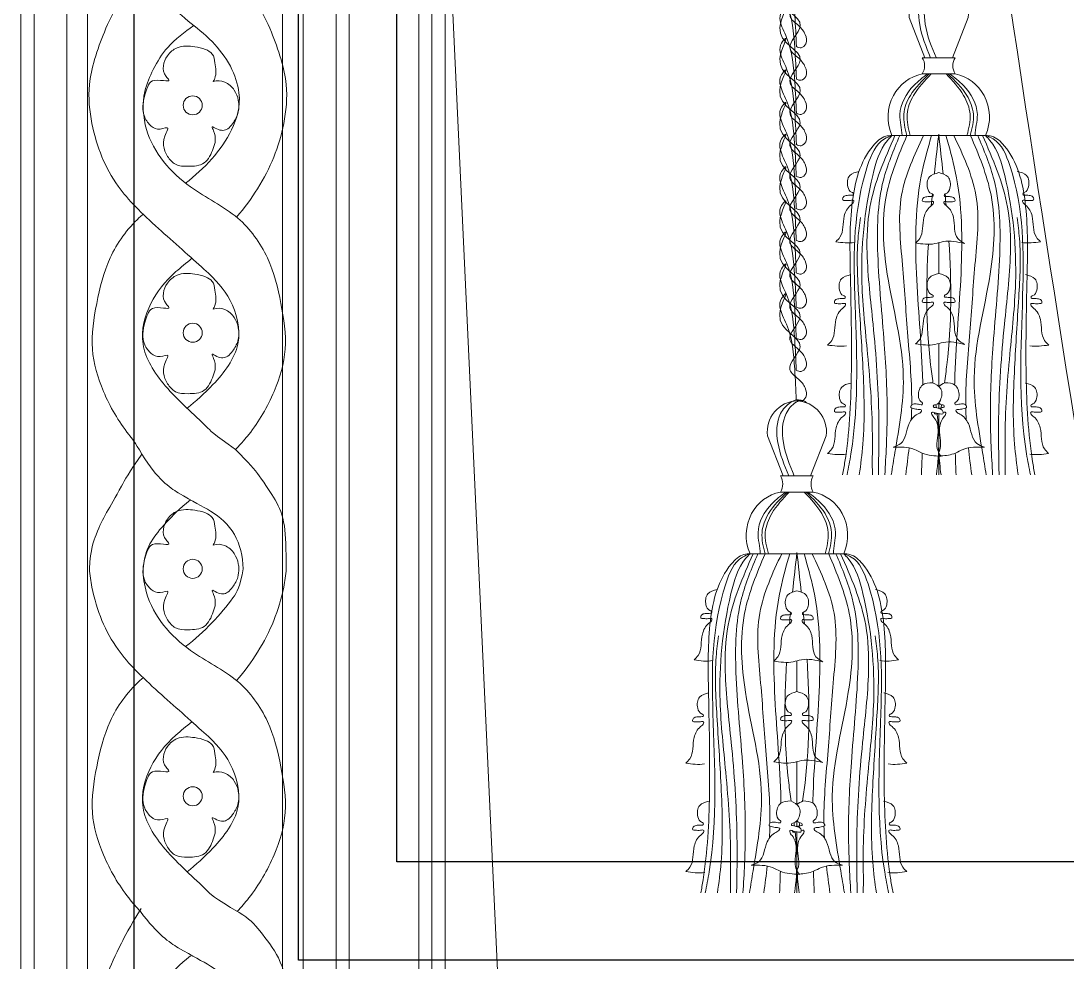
# Model space of a CAD drawing. Header units: inches. Extents: x -12478 to 399182, y -16583 to 525552.
# Drawn here: x 61262 to 61580.7, y 33784 to 34070.8 of the extents above; entities that cross this region are included whole.
import ezdxf
from ezdxf.lldxf.tags import DXFTag

# ---------------------------------------------------------------- set-up
doc = ezdxf.new("R2010")
doc.units = ezdxf.units.IN
doc.header["$LTSCALE"] = 1000
doc.header["$MEASUREMENT"] = 0
for name, color, linetype in [('8', 8, 'Continuous'), ('curtain', 21, 'Continuous'), ('FURNITURE', 200, 'Continuous'), ('Layer3', 3, 'Continuous'), ('WOOD', 23, 'Continuous'), ('WOOD 01', 34, 'Continuous')]:
    doc.layers.add(name, color=color, linetype=linetype)
for name, color, linetype, lineweight in [('Bronze', 40, 'Continuous', 0), ('Fabric', 253, 'Continuous', 0), ('GRC', 41, 'Continuous', 0)]:
    doc.layers.add(name, color=color, linetype=linetype, lineweight=lineweight)
tags = doc.linetypes.add('DASHED2', pattern=[0.375, 0.25, -0.125]).pattern_tags.tags
tags[6:7] = [DXFTag(74, 4), DXFTag(75, 0), DXFTag(340, '0'), DXFTag(46, 1.0), DXFTag(50, 0.0), DXFTag(44, 0.0), DXFTag(45, 0.0)]
tags[4:5] = [DXFTag(74, 4), DXFTag(75, 0), DXFTag(340, '0'), DXFTag(46, 1.0), DXFTag(50, 0.0), DXFTag(44, 0.0), DXFTag(45, 0.0)]

# ---------------------------------------------------------------- blocks, each defined once
blk = doc.blocks.new('tass')
at = {"layer": 'curtain', "color": 42, "lineweight": 0, "ltscale": 1000, "true_color": 0xdba400}
for p, q in [((78219.74, 21088.15, 0), (78229.74, 21088.15, 0)), ((78210.49, 21069.37, 0), (78238.99, 21069.37, 0)), ((78224.74, 21027.33, 0), (78224.74, 21036.71, 0)), ((78224.74, 20992.91, 0), (78224.74, 21005.99, 0)), ((78224.74, 20986.2, 0), (78224.74, 20987.93, 0)), ((78224.74, 20965.98, 0), (78224.74, 20984.61, 0))]:
    blk.add_line(p, q, dxfattribs=at)
at = {"layer": 'curtain', "color": 42, "lineweight": 0, "ltscale": 1000, "true_color": 0xdba400, "elevation": 0}
for points in [[(78224.74, 21115.98, 0.434975), (78215.78, 21105.33), (78220.55, 21093.09)], [(78224.74, 21115.98, -0.434975), (78233.7, 21105.33), (78228.94, 21093.09)], [(78219.74, 21088.15, 0.282984), (78219.74, 21093.09), (78224.74, 21093.09)], [(78229.74, 21088.15, -0.282984), (78229.74, 21093.09), (78224.74, 21093.09)], [(78219.74, 21088.15, 0.222128), (78210.93, 21081.58, 0.232561), (78210.49, 21069.37, 0.647746)], [(78229.74, 21088.15, -0.222128), (78238.55, 21081.58, -0.232561), (78238.99, 21069.37, -0.647746)]]:
    blk.add_lwpolyline(points, format="xyb", dxfattribs=at)
at = {"layer": 'curtain', "color": 42, "lineweight": 0, "ltscale": 1000, "true_color": 0xdba400}
for points in [[(78225.57, 21093.14, 0), (78228.87, 21103.28, 0), (78228.02, 21112.12, 0), (78224.93, 21115.53, 0), (78223.06, 21116.03, 0), (78221.49, 21115.23, 0)], [(78227.24, 21093.09, 0), (78230.55, 21103.23, 0), (78229.7, 21112.07, 0), (78226.72, 21115.4, 0), (78224.74, 21116.25, 0), (78222.97, 21116.01, 0)], [(78221.43, 21088.15, 0), (78217.21, 21084.6, 0), (78212.98, 21075.76, 0), (78213.64, 21069.37, 0), (78213.64, 21069.28, 0)], [(78221.94, 21088.15, 0), (78216.18, 21081.59, 0), (78214.2, 21075.86, 0), (78215.13, 21069.37, 0)], [(78222.5, 21088.15, 0), (78217.17, 21081.59, 0), (78215.2, 21075.86, 0), (78216.13, 21069.37, 0)], [(78227.07, 21088.15, 0), (78232.39, 21081.59, 0), (78234.37, 21075.86, 0), (78233.44, 21069.37, 0)], [(78227.63, 21088.15, 0), (78233.39, 21081.59, 0), (78235.37, 21075.86, 0), (78234.44, 21069.37, 0)], [(78228.14, 21088.15, 0), (78232.35, 21084.6, 0), (78236.59, 21075.76, 0), (78235.93, 21069.37, 0), (78235.93, 21069.28, 0)], [(78200.8, 21058.45, 0), (78197.97, 21057.14, 0), (78197.39, 21053.74, 0), (78198.55, 21052.07, 0), (78199.06, 21051.78, 0), (78199.06, 21051.27, 0), (78198.77, 21051.2, 0), (78197.17, 21051.13, 0), (78196.08, 21050.69, 0), (78195.87, 21050.33, 0), (78195.87, 21049.75, 0), (78196.59, 21049.6, 0), (78198.19, 21049.6, 0), (78199.2, 21049.53, 0), (78199.2, 21049.24, 0), (78198.26, 21048.15, 0), (78196.3, 21044.82, 0), (78195, 21038.37, 0), (78193.74, 21037.01, 0)], [(78224.74, 21058.05, 0), (78221.91, 21056.75, 0), (78221.33, 21053.34, 0), (78222.49, 21051.67, 0), (78223, 21051.38, 0), (78223, 21050.88, 0), (78222.71, 21050.8, 0), (78221.11, 21050.73, 0), (78220.02, 21050.3, 0), (78219.81, 21049.93, 0), (78219.81, 21049.35, 0), (78220.53, 21049.21, 0), (78222.13, 21049.21, 0), (78223.14, 21049.14, 0), (78223.14, 21048.85, 0), (78222.2, 21047.76, 0), (78220.24, 21044.42, 0), (78218.94, 21037.97, 0), (78216.85, 21036.43, 0)], [(78224.74, 21058.05, 0), (78227.57, 21056.75, 0), (78228.15, 21053.34, 0), (78226.99, 21051.67, 0), (78226.48, 21051.38, 0), (78226.48, 21050.88, 0), (78226.77, 21050.8, 0), (78228.37, 21050.73, 0), (78229.46, 21050.3, 0), (78229.68, 21049.93, 0), (78229.68, 21049.35, 0), (78228.95, 21049.21, 0), (78227.35, 21049.21, 0), (78226.34, 21049.14, 0), (78226.34, 21048.85, 0), (78227.28, 21047.76, 0), (78229.24, 21044.42, 0), (78230.55, 21037.97, 0), (78231.8, 21036.62, 0)], [(78249.03, 21058.45, 0), (78251.86, 21057.14, 0), (78252.44, 21053.74, 0), (78251.28, 21052.07, 0), (78250.77, 21051.78, 0), (78250.77, 21051.27, 0), (78251.06, 21051.2, 0), (78252.66, 21051.13, 0), (78253.75, 21050.69, 0), (78253.96, 21050.33, 0), (78253.96, 21049.75, 0), (78253.24, 21049.6, 0), (78251.64, 21049.6, 0), (78250.63, 21049.53, 0), (78250.63, 21049.24, 0), (78251.57, 21048.15, 0), (78253.53, 21044.82, 0), (78254.84, 21038.37, 0), (78256.09, 21037.01, 0)], [(78216.85, 21036.43, 0), (78223.38, 21037.05, 0), (78225.88, 21036.42, 0), (78231.8, 21036.62, 0)], [(78198.28, 21026.97, 0), (78195.45, 21025.67, 0), (78194.87, 21022.26, 0), (78196.03, 21020.59, 0), (78196.54, 21020.3, 0), (78196.54, 21019.8, 0), (78196.25, 21019.72, 0), (78194.65, 21019.65, 0), (78193.56, 21019.22, 0), (78193.35, 21018.85, 0), (78193.35, 21018.27, 0), (78194.07, 21018.13, 0), (78195.67, 21018.13, 0), (78196.68, 21018.06, 0), (78196.68, 21017.77, 0), (78195.74, 21016.68, 0), (78193.78, 21013.34, 0), (78192.48, 21006.89, 0), (78191.22, 21005.53, 0)], [(78224.74, 21027.33, 0), (78221.91, 21026.03, 0), (78221.33, 21022.62, 0), (78222.49, 21020.95, 0), (78223, 21020.66, 0), (78223, 21020.16, 0), (78222.71, 21020.08, 0), (78221.11, 21020.01, 0), (78220.02, 21019.58, 0), (78219.81, 21019.21, 0), (78219.81, 21018.63, 0), (78220.53, 21018.49, 0), (78222.13, 21018.49, 0), (78223.14, 21018.42, 0), (78223.14, 21018.13, 0), (78222.2, 21017.04, 0), (78220.24, 21013.7, 0), (78218.94, 21007.25, 0), (78216.85, 21005.71, 0)], [(78224.74, 21027.33, 0), (78227.57, 21026.03, 0), (78228.15, 21022.62, 0), (78226.99, 21020.95, 0), (78226.48, 21020.66, 0), (78226.48, 21020.16, 0), (78226.77, 21020.08, 0), (78228.37, 21020.01, 0), (78229.46, 21019.58, 0), (78229.68, 21019.21, 0), (78229.68, 21018.63, 0), (78228.95, 21018.49, 0), (78227.35, 21018.49, 0), (78226.34, 21018.42, 0), (78226.34, 21018.13, 0), (78227.28, 21017.04, 0), (78229.24, 21013.7, 0), (78230.55, 21007.25, 0), (78231.8, 21005.9, 0)], [(78251.55, 21026.97, 0), (78254.38, 21025.67, 0), (78254.96, 21022.26, 0), (78253.8, 21020.59, 0), (78253.29, 21020.3, 0), (78253.29, 21019.8, 0), (78253.58, 21019.72, 0), (78255.18, 21019.65, 0), (78256.27, 21019.22, 0), (78256.48, 21018.85, 0), (78256.48, 21018.27, 0), (78255.76, 21018.13, 0), (78254.16, 21018.13, 0), (78253.15, 21018.06, 0), (78253.15, 21017.77, 0), (78254.09, 21016.68, 0), (78256.05, 21013.34, 0), (78257.36, 21006.89, 0), (78258.61, 21005.53, 0)], [(78216.85, 21005.71, 0), (78223.38, 21006.33, 0), (78225.88, 21005.7, 0), (78231.8, 21005.9, 0)], [(78198.32, 20993.93, 0), (78195.49, 20992.62, 0), (78194.91, 20989.21, 0), (78196.07, 20987.55, 0), (78196.57, 20987.26, 0), (78196.57, 20986.75, 0), (78196.28, 20986.68, 0), (78194.69, 20986.6, 0), (78193.6, 20986.17, 0), (78193.38, 20985.81, 0), (78193.38, 20985.23, 0), (78194.11, 20985.08, 0), (78195.7, 20985.08, 0), (78196.72, 20985.01, 0), (78196.72, 20984.72, 0), (78195.78, 20983.63, 0), (78193.82, 20980.3, 0), (78192.51, 20973.84, 0), (78191.25, 20972.49, 0)], [(78222.84, 20994.04, 0), (78219.81, 20993.32, 0), (78218.56, 20990.1, 0), (78219.37, 20988.23, 0), (78219.81, 20987.85, 0), (78219.71, 20987.35, 0), (78219.41, 20987.33, 0), (78217.83, 20987.58, 0), (78216.67, 20987.37, 0), (78216.39, 20987.06, 0), (78216.27, 20986.49, 0), (78216.96, 20986.2, 0), (78218.52, 20985.89, 0), (78219.5, 20985.61, 0), (78219.44, 20985.33, 0), (78218.3, 20984.45, 0), (78215.72, 20981.57, 0), (78213.16, 20975.51, 0), (78210.81, 20974.41, 0)], [(78226.64, 20994.04, 0), (78224.13, 20992.19, 0), (78224.24, 20988.74, 0), (78225.71, 20987.34, 0), (78226.26, 20987.15, 0), (78226.36, 20986.66, 0), (78226.09, 20986.53, 0), (78224.54, 20986.14, 0), (78223.56, 20985.49, 0), (78223.42, 20985.1, 0), (78223.54, 20984.53, 0), (78224.28, 20984.53, 0), (78225.84, 20984.85, 0), (78226.85, 20984.98, 0), (78226.91, 20984.69, 0), (78226.2, 20983.44, 0), (78224.94, 20979.78, 0), (78224.95, 20973.2, 0), (78223.98, 20971.62, 0)], [(78226.64, 20994.04, 0), (78229.67, 20993.32, 0), (78230.92, 20990.1, 0), (78230.12, 20988.23, 0), (78229.67, 20987.85, 0), (78229.78, 20987.35, 0), (78230.07, 20987.33, 0), (78231.65, 20987.58, 0), (78232.81, 20987.37, 0), (78233.09, 20987.06, 0), (78233.21, 20986.49, 0), (78232.53, 20986.2, 0), (78230.96, 20985.89, 0), (78229.98, 20985.61, 0), (78230.04, 20985.33, 0), (78231.18, 20984.45, 0), (78233.76, 20981.57, 0), (78236.33, 20975.51, 0), (78238.67, 20974.41, 0)], [(78251.52, 20993.93, 0), (78254.35, 20992.62, 0), (78254.93, 20989.21, 0), (78253.76, 20987.55, 0), (78253.26, 20987.26, 0), (78253.26, 20986.75, 0), (78253.55, 20986.68, 0), (78255.14, 20986.6, 0), (78256.23, 20986.17, 0), (78256.45, 20985.81, 0), (78256.45, 20985.23, 0), (78255.72, 20985.08, 0), (78254.13, 20985.08, 0), (78253.11, 20985.01, 0), (78253.11, 20984.72, 0), (78254.05, 20983.63, 0), (78256.01, 20980.3, 0), (78257.32, 20973.84, 0), (78258.58, 20972.49, 0)], [(78238.67, 20974.41, 0), (78232.16, 20973.72, 0), (78229.82, 20972.61, 0), (78223.98, 20971.62, 0)]]:
    blk.add_spline(points, degree=3, dxfattribs=at)
for points, knots in [([(78210.49, 21069.37, 0), (78209.85, 21069.33, 0), (78207.59, 21069.19, 0), (78201.07, 21062.98, 0), (78197.46, 21048.19, 0), (78197.82, 21024.49, 0), (78198.52, 20998.1, 0), (78197.45, 20977.22, 0), (78195.71, 20967.31, 0), (78195.46, 20965.98, 0)], [0, 0, 0, 0, 1.88546, 6.692223, 25.03677, 45.785579, 78.040267, 104.189263, 108.247754, 108.247754, 108.247754, 108.247754]), ([(78210.49, 21069.37, 0), (78209.69, 21069.07, 0), (78205.83, 21067.63, 0), (78198.66, 21049.87, 0), (78198.89, 21018.18, 0), (78200.73, 20986.07, 0), (78197.24, 20968.1, 0), (78196.81, 20965.98, 0)], [0, 0, 0, 0, 2.515357, 12.157325, 51.767584, 100.17516, 106.680385, 106.680385, 106.680385, 106.680385]), ([(78210.49, 21069.37, 0), (78210.02, 21068.89, 0), (78206.86, 21065.62, 0), (78202.4, 21050.07, 0), (78200.34, 21028.19, 0), (78203.36, 21001.26, 0), (78204.79, 20981.78, 0), (78204.44, 20969.49, 0), (78204.54, 20965.98, 0)], [0, 0, 0, 0, 2.007034, 13.599116, 46.514064, 68.263556, 94.567068, 105.104983, 105.104983, 105.104983, 105.104983]), ([(78211.41, 21069.37, 0), (78208.28, 21062.24, 0), (78203.23, 21050.77, 0), (78202.53, 21030.9, 0), (78205.18, 21009.6, 0), (78206.73, 20987.04, 0), (78206.48, 20971.74, 0), (78206.36, 20965.98, 0)], [0, 0, 0, 0, 23.11123, 37.13989, 58.938099, 87.56344, 104.848877, 104.848877, 104.848877, 104.848877]), ([(78212.87, 21069.37, 0), (78210.97, 21064.91, 0), (78206.1, 21053.43, 0), (78205.73, 21031.43, 0), (78208.26, 21007.57, 0), (78209.35, 20985.11, 0), (78208.67, 20971.85, 0), (78208.32, 20965.98, 0)], [0, 0, 0, 0, 14.461806, 37.172593, 64.608028, 86.813347, 104.448719, 104.448719, 104.448719, 104.448719]), ([(78215.04, 21069.37, 0), (78212.54, 21063.42, 0), (78206.88, 21049.97, 0), (78208.47, 21024.29, 0), (78216, 20998.64, 0), (78212.25, 20978.06, 0), (78210.64, 20968.23, 0), (78210.28, 20965.98, 0)], [0, 0, 0, 0, 19.16217, 43.282185, 75.216668, 98.196351, 105.022244, 105.022244, 105.022244, 105.022244]), ([(78220.12, 21069.37, 0), (78217.33, 21063.44, 0), (78211.46, 21050.95, 0), (78213.89, 21030.08, 0), (78215.1, 21009.22, 0), (78216.56, 20994.93, 0), (78216.52, 20987.53, 0), (78216.52, 20987.23, 0)], [0, 0, 0, 0, 19.313115, 40.610909, 61.195171, 82.530094, 83.430851, 83.430851, 83.430851, 83.430851]), ([(78222.56, 21069.37, 0), (78221.52, 21065.74, 0), (78217.6, 21052.12, 0), (78217.4, 21027.28, 0), (78219.54, 21005.7, 0), (78219.86, 20994.38, 0), (78219.89, 20993.38, 0)], [0, 0, 0, 0, 11.321596, 42.431835, 73.453337, 76.475104, 76.475104, 76.475104, 76.475104]), ([(78226.92, 21069.37, 0), (78227.97, 21065.74, 0), (78231.88, 21052.12, 0), (78232.08, 21027.28, 0), (78229.95, 21005.7, 0), (78229.62, 20994.38, 0), (78229.59, 20993.38, 0)], [0, 0, 0, 0, 11.321596, 42.431835, 73.453337, 76.475104, 76.475104, 76.475104, 76.475104]), ([(78229.36, 21069.37, 0), (78232.15, 21063.44, 0), (78238.02, 21050.95, 0), (78235.59, 21030.08, 0), (78234.38, 21009.22, 0), (78232.92, 20994.93, 0), (78232.96, 20987.53, 0), (78232.96, 20987.23, 0)], [0, 0, 0, 0, 19.313115, 40.610909, 61.195171, 82.530094, 83.430851, 83.430851, 83.430851, 83.430851]), ([(78234.44, 21069.37, 0), (78236.94, 21063.42, 0), (78242.6, 21049.97, 0), (78241.01, 21024.29, 0), (78233.48, 20998.64, 0), (78237.24, 20978.06, 0), (78238.84, 20968.23, 0), (78239.2, 20965.98, 0)], [0, 0, 0, 0, 19.16217, 43.282185, 75.216668, 98.196351, 105.022244, 105.022244, 105.022244, 105.022244]), ([(78236.61, 21069.37, 0), (78238.51, 21064.91, 0), (78243.38, 21053.43, 0), (78243.75, 21031.43, 0), (78241.22, 21007.57, 0), (78240.13, 20985.11, 0), (78240.81, 20971.85, 0), (78241.17, 20965.98, 0)], [0, 0, 0, 0, 14.461806, 37.172593, 64.608028, 86.813347, 104.448719, 104.448719, 104.448719, 104.448719]), ([(78238.07, 21069.37, 0), (78241.21, 21062.24, 0), (78246.25, 21050.77, 0), (78246.95, 21030.9, 0), (78244.3, 21009.6, 0), (78242.75, 20987.04, 0), (78243, 20971.74, 0), (78243.13, 20965.98, 0)], [0, 0, 0, 0, 23.11123, 37.13989, 58.938099, 87.56344, 104.848877, 104.848877, 104.848877, 104.848877]), ([(78238.99, 21069.37, 0), (78239.79, 21069.07, 0), (78243.65, 21067.63, 0), (78250.82, 21049.87, 0), (78250.59, 21018.18, 0), (78248.75, 20986.07, 0), (78252.25, 20968.1, 0), (78252.68, 20965.98, 0)], [0, 0, 0, 0, 2.515357, 12.157325, 51.767584, 100.17516, 106.680385, 106.680385, 106.680385, 106.680385]), ([(78238.99, 21069.37, 0), (78239.46, 21068.89, 0), (78242.62, 21065.62, 0), (78247.08, 21050.07, 0), (78249.14, 21028.19, 0), (78246.12, 21001.26, 0), (78244.69, 20981.78, 0), (78245.04, 20969.49, 0), (78244.94, 20965.98, 0)], [0, 0, 0, 0, 2.007034, 13.599116, 46.514064, 68.263556, 94.567068, 105.104983, 105.104983, 105.104983, 105.104983]), ([(78238.99, 21069.37, 0), (78239.63, 21069.33, 0), (78241.89, 21069.19, 0), (78248.41, 21062.98, 0), (78252.02, 21048.19, 0), (78251.66, 21024.49, 0), (78250.97, 20998.1, 0), (78252.04, 20977.22, 0), (78253.77, 20967.31, 0), (78254.02, 20965.98, 0)], [0, 0, 0, 0, 1.88546, 6.692223, 25.03677, 45.785579, 78.040267, 104.189263, 108.247754, 108.247754, 108.247754, 108.247754]), ([(78200.53, 20965.98, 0), (78200.98, 20969.09, 0), (78202.37, 20979.89, 0), (78201.8, 20998, 0), (78200.39, 21018.79, 0), (78199.56, 21034.14, 0), (78200.59, 21042.23, 0), (78200.86, 21044.36, 0)], [5.059628, 5.059628, 5.059628, 5.059628, 14.477933, 37.724665, 59.153291, 77.15639, 83.59054, 83.59054, 83.59054, 83.59054]), ([(78248.95, 20965.98, 0), (78248.5, 20969.09, 0), (78247.12, 20979.89, 0), (78247.68, 20998, 0), (78249.09, 21018.79, 0), (78249.92, 21034.14, 0), (78248.89, 21042.23, 0), (78248.62, 21044.36, 0)], [5.059628, 5.059628, 5.059628, 5.059628, 14.477933, 37.724665, 59.153291, 77.15639, 83.59054, 83.59054, 83.59054, 83.59054]), ([(78221.64, 21037.19, 0), (78220.85, 21024.62, 0), (78220.77, 21010.2, 0), (78222.73, 20995.82, 0), (78222.99, 20993.96, 0)], [32.552342, 32.552342, 32.552342, 32.552342, 70.272536, 75.866413, 75.866413, 75.866413, 75.866413]), ([(78227.9, 21036.23, 0), (78228.63, 21023.98, 0), (78228.67, 21009.88, 0), (78226.75, 20995.82, 0), (78226.49, 20993.96, 0)], [33.509366, 33.509366, 33.509366, 33.509366, 70.272536, 75.866413, 75.866413, 75.866413, 75.866413]), ([(78224.74, 20987.93, 0), (78224.48, 20987.63, 0), (78224, 20987.29, 0), (78223.18, 20987.3, 0), (78222.99, 20986.63, 0), (78223.79, 20986.42, 0), (78224.3, 20986.34, 0), (78224.74, 20986.2, 0)], [7.456516, 7.456516, 7.456516, 7.456516, 8.604971, 9.189876, 9.697377, 9.996568, 11.386627, 11.386627, 11.386627, 11.386627]), ([(78223.41, 20984.94, 0), (78223.08, 20985.06, 0), (78222.63, 20985.22, 0), (78222.5, 20984.25, 0), (78224, 20982.88, 0), (78225.12, 20978.92, 0), (78223.65, 20974.98, 0), (78224.66, 20972.92, 0), (78224.74, 20972.78, 0)], [16.303462, 16.303462, 16.303462, 16.303462, 17.124618, 17.414629, 18.85427, 22.722221, 29.305613, 29.787645, 29.787645, 29.787645, 29.787645]), ([(78225.27, 20984.69, 0), (78224.97, 20981.86, 0), (78224.5, 20975.62, 0), (78224.99, 20969.39, 0), (78225.43, 20965.98, 0)], [85.18572, 85.18572, 85.18572, 85.18572, 93.715267, 104.052116, 104.052116, 104.052116, 104.052116]), ([(78226.07, 20984.94, 0), (78226.07, 20984.77, 0), (78225.98, 20984.34, 0), (78225.28, 20984.53, 0), (78224.89, 20984.59, 0), (78224.74, 20984.61, 0)], [13.33354, 13.33354, 13.33354, 13.33354, 13.769673, 14.509669, 14.970828, 14.970828, 14.970828, 14.970828]), ([(78210.81, 20974.41, 0), (78213.06, 20974.47, 0), (78216.21, 20974.56, 0), (78220.17, 20972.14, 0), (78222.53, 20971.82, 0), (78224.05, 20971.71, 0)], [0, 0, 0, 0, 6.553714, 9.139118, 13.637218, 13.637218, 13.637218, 13.637218])]:
    blk.add_open_spline(points, degree=3, knots=knots, dxfattribs=at)
for points in [[(78224.74, 21069.76, 0), (78224.29, 21065.73, 0), (78223.84, 21061.7, 0), (78223.42, 21057.67, 0)], [(78224.74, 21069.76, 0), (78225.19, 21065.73, 0), (78225.64, 21061.7, 0), (78226.06, 21057.67, 0)], [(78222.8, 21051.55, 0), (78222.69, 21050.36, 0), (78222.58, 21049.16, 0), (78222.47, 21047.97, 0)], [(78226.68, 21051.55, 0), (78226.79, 21050.36, 0), (78226.91, 21049.16, 0), (78227.01, 21047.97, 0)], [(78199.47, 21036.78, 0), (78197.6, 21036.45, 0), (78195.67, 21036.73, 0), (78193.74, 21037.01, 0)], [(78250.36, 21036.78, 0), (78252.23, 21036.45, 0), (78254.16, 21036.73, 0), (78256.09, 21037.01, 0)], [(78196.95, 21005.3, 0), (78195.08, 21004.97, 0), (78193.15, 21005.25, 0), (78191.22, 21005.53, 0)], [(78252.88, 21005.3, 0), (78254.75, 21004.97, 0), (78256.68, 21005.25, 0), (78258.61, 21005.53, 0)], [(78222.84, 20994.04, 0), (78223.53, 20993.7, 0), (78224.22, 20993.36, 0), (78224.74, 20992.91, 0)], [(78216.5, 20986.31, 0), (78216.48, 20985.12, 0), (78216.44, 20983.94, 0), (78216.38, 20982.75, 0)], [(78223.89, 20987.36, 0), (78223.95, 20986.89, 0), (78224.01, 20986.41, 0), (78224.07, 20985.93, 0)], [(78225.59, 20987.36, 0), (78225.55, 20987.04, 0), (78225.51, 20986.71, 0), (78225.47, 20986.38, 0)], [(78232.98, 20986.31, 0), (78233, 20985.12, 0), (78233.04, 20983.94, 0), (78233.1, 20982.75, 0)], [(78196.99, 20972.26, 0), (78195.12, 20971.92, 0), (78193.18, 20972.21, 0), (78191.25, 20972.49, 0)], [(78215.7, 20974.2, 0), (78215.41, 20971.45, 0), (78215.06, 20968.72, 0), (78214.67, 20965.98, 0)], [(78219.71, 20972.58, 0), (78219.64, 20970.38, 0), (78219.55, 20968.18, 0), (78219.46, 20965.98, 0)], [(78224.67, 20972.9, 0), (78224.57, 20970.59, 0), (78224.35, 20968.28, 0), (78224.05, 20965.98, 0)], [(78229.77, 20972.58, 0), (78229.84, 20970.38, 0), (78229.93, 20968.18, 0), (78230.02, 20965.98, 0)], [(78233.78, 20974.2, 0), (78234.07, 20971.45, 0), (78234.43, 20968.72, 0), (78234.81, 20965.98, 0)], [(78252.84, 20972.26, 0), (78254.71, 20971.92, 0), (78256.65, 20972.21, 0), (78258.58, 20972.49, 0)]]:
    blk.add_open_spline(points, degree=3, dxfattribs=at)
blk = doc.blocks.new('EMBRASSE 2')
at = {"layer": 'FURNITURE', "color": 40, "lineweight": 0, "ltscale": 1000}
for points in [[(4984.63, -9462.82, 0), (4985.11, -9453.42, 0), (4987.6, -9439.76, 0), (4988.77, -9437.13, 0), (4989.13, -9431.93, 0), (4987.96, -9430.52, 0), (4989.67, -9436.66, 0), (4983.44, -9446.63, 0), (4986.55, -9453.63, 0), (4983.93, -9456.49, 0), (4981.93, -9459.15, 0), (4981.76, -9462, 0), (4983.14, -9463.2, 0), (4984.63, -9462.82, 0)], [(4984.63, -9472.74, 0), (4985.11, -9463.34, 0), (4987.6, -9449.67, 0), (4988.77, -9447.05, 0), (4989.13, -9441.85, 0), (4987.96, -9440.44, 0), (4989.67, -9446.58, 0), (4983.44, -9456.54, 0), (4986.55, -9463.55, 0), (4983.93, -9466.41, 0), (4981.93, -9469.07, 0), (4981.76, -9471.92, 0), (4983.14, -9473.11, 0), (4984.63, -9472.74, 0)], [(4984.63, -9483.14, 0), (4985.11, -9473.74, 0), (4987.6, -9460.07, 0), (4988.77, -9457.45, 0), (4989.13, -9452.25, 0), (4987.96, -9450.84, 0), (4989.67, -9456.98, 0), (4983.44, -9466.94, 0), (4986.55, -9473.95, 0), (4983.93, -9476.81, 0), (4981.93, -9479.47, 0), (4981.76, -9482.32, 0), (4983.14, -9483.52, 0), (4984.63, -9483.14, 0)], [(4984.63, -9492.67, 0), (4985.11, -9483.26, 0), (4987.6, -9469.6, 0), (4988.77, -9466.97, 0), (4989.13, -9461.78, 0), (4987.96, -9460.36, 0), (4989.67, -9466.5, 0), (4983.44, -9476.47, 0), (4986.55, -9483.47, 0), (4983.93, -9486.34, 0), (4981.93, -9489, 0), (4981.76, -9491.84, 0), (4983.14, -9493.04, 0), (4984.63, -9492.67, 0)], [(4984.67, -9502.33, 0), (4985.15, -9492.92, 0), (4987.64, -9479.26, 0), (4988.81, -9476.63, 0), (4989.17, -9471.44, 0), (4988, -9470.02, 0), (4989.71, -9476.17, 0), (4983.48, -9486.13, 0), (4986.59, -9493.13, 0), (4983.97, -9496, 0), (4981.97, -9498.66, 0), (4981.8, -9501.5, 0), (4983.18, -9502.7, 0), (4984.67, -9502.33, 0)], [(4984.67, -9512.21, 0), (4985.15, -9502.8, 0), (4987.64, -9489.14, 0), (4988.81, -9486.51, 0), (4989.17, -9481.32, 0), (4988, -9479.91, 0), (4989.71, -9486.05, 0), (4983.48, -9496.01, 0), (4986.59, -9503.01, 0), (4983.97, -9505.88, 0), (4981.97, -9508.54, 0), (4981.8, -9511.38, 0), (4983.18, -9512.58, 0), (4984.67, -9512.21, 0)], [(4984.67, -9521.89, 0), (4985.15, -9512.48, 0), (4987.64, -9498.82, 0), (4988.81, -9496.19, 0), (4989.17, -9490.99, 0), (4988, -9489.58, 0), (4989.71, -9495.72, 0), (4983.48, -9505.69, 0), (4986.59, -9512.69, 0), (4983.97, -9515.55, 0), (4981.97, -9518.21, 0), (4981.8, -9521.06, 0), (4983.18, -9522.26, 0), (4984.67, -9521.89, 0)], [(4984.67, -9531.8, 0), (4985.15, -9522.4, 0), (4987.64, -9508.73, 0), (4988.81, -9506.11, 0), (4989.17, -9500.91, 0), (4988, -9499.5, 0), (4989.71, -9505.64, 0), (4983.48, -9515.6, 0), (4986.59, -9522.61, 0), (4983.97, -9525.47, 0), (4981.97, -9528.13, 0), (4981.8, -9530.98, 0), (4983.18, -9532.18, 0), (4984.67, -9531.8, 0)], [(4984.67, -9542.21, 0), (4985.15, -9532.8, 0), (4987.64, -9519.14, 0), (4988.81, -9516.51, 0), (4989.17, -9511.31, 0), (4988, -9509.9, 0), (4989.71, -9516.04, 0), (4983.48, -9526.01, 0), (4986.59, -9533.01, 0), (4983.97, -9535.87, 0), (4981.97, -9538.53, 0), (4981.8, -9541.38, 0), (4983.18, -9542.58, 0), (4984.67, -9542.21, 0)], [(4984.67, -9551.73, 0), (4985.15, -9542.32, 0), (4987.64, -9528.66, 0), (4988.81, -9526.03, 0), (4989.17, -9520.84, 0), (4988, -9519.42, 0), (4989.71, -9525.57, 0), (4983.48, -9535.53, 0), (4986.59, -9542.53, 0), (4983.97, -9545.4, 0), (4981.97, -9548.06, 0), (4981.8, -9550.9, 0), (4983.18, -9552.1, 0), (4984.67, -9551.73, 0)], [(4984.67, -9561.44, 0), (4985.15, -9552.04, 0), (4987.64, -9538.37, 0), (4988.81, -9535.75, 0), (4989.17, -9530.55, 0), (4988, -9529.14, 0), (4989.71, -9535.28, 0), (4983.48, -9545.24, 0), (4986.59, -9552.25, 0), (4983.97, -9555.11, 0), (4981.97, -9557.77, 0), (4981.8, -9560.62, 0), (4983.18, -9561.82, 0), (4984.67, -9561.44, 0)], [(4984.67, -9570.52, 0), (4985.15, -9561.11, 0), (4987.64, -9547.45, 0), (4988.81, -9544.82, 0), (4989.17, -9539.63, 0), (4988, -9538.21, 0), (4989.71, -9544.35, 0), (4983.48, -9554.32, 0), (4986.59, -9561.32, 0), (4983.97, -9564.19, 0), (4981.97, -9566.85, 0), (4981.8, -9569.69, 0), (4983.18, -9570.89, 0), (4984.67, -9570.52, 0)]]:
    blk.add_spline(points, degree=3, dxfattribs=at)
at = {"layer": 'FURNITURE', "color": 40, "lineweight": 0}
for p in [(-73283.48, -30559.31, 0), (-73240.27, -30686.75, 0)]:
    blk.add_blockref('tass', p, dxfattribs=at)
blk = doc.blocks.new('curtain elev1')
at = {"layer": 'Fabric', "lineweight": 0, "elevation": 0}
blk.add_lwpolyline([(324410.8, -10304.24), (324462.13, -9204.4)], dxfattribs=at)
at = {"layer": 'Fabric', "lineweight": 0}
blk.add_open_spline([(324311.13, -9237.08, 0), (324310.81, -9239.43, 0), (324310.5, -9241.79, 0), (324310.18, -9244.15, 0), (324310.18, -9244.15, 0), (324310.18, -9244.15, 0), (324310.18, -9244.15, 0), (324254.81, -9659.98, 0), (324204.13, -9895.73, 0), (324143.8, -10296.69, 0), (324164.99, -10297.84, 0), (324244.24, -10298.53, 0), (324316.8, -10298.12, 0), (324382.34, -10297.5, 0), (324412.52, -10301.53, 0), (324409.11, -10312.1, 0), (324371.51, -10322.02, 0), (324331.4, -10328.02, 0), (324286.68, -10341.12, 0), (324313.26, -10355.64, 0), (324378.9, -10365.43, 0), (324434.11, -10371.17, 0), (324437.23, -10374.16, 0)], degree=3, knots=[204.389175, 204.389175, 204.389175, 204.389175, 209.256711, 209.256711, 209.256711, 209.258227, 209.258227, 209.258227, 1067.803273, 1090.343366, 1101.041024, 1124.788132, 1253.632328, 1281.505184, 1291.97919, 1296.93529, 1312.115972, 1346.838143, 1377.534104, 1387.5713, 1425.177123, 1520.355421, 1520.355421, 1520.355421, 1520.355421], dxfattribs=at)
at = {"layer": 'GRC', "color": 1, "lineweight": 0, "extrusion": (0, 0, -1), "xscale": -1, "zscale": -1}
blk.add_blockref('EMBRASSE 2', (-319361.02, -4.46, 0), dxfattribs=at)
blk = doc.blocks.new('brass accent')
at = {"layer": 'Bronze', "lineweight": 0}
for centre in [(317084.52, 114959.67, 0), (317084.52, 114890.36, 0), (317084.52, 114749.11, 0)]:
    blk.add_circle(centre, 2.9, dxfattribs=at)
for start, end in [(0, 180), (180, 0)]:
    blk.add_arc((317084.52, 114818.42, 0), 2.9, start, end, dxfattribs=at)
for points, knots in [([(317078.33, 114966.88, 0), (317078.31, 114966.88, 0), (317077.2, 114967.3, 0), (317074.44, 114967.11, 0), (317071.71, 114964.55, 0), (317070.34, 114961.02, 0), (317070.44, 114957.24, 0), (317072.02, 114954.4, 0), (317074.04, 114952.03, 0), (317076.35, 114951.77, 0), (317079.02, 114953.64, 0), (317077.17, 114950.04, 0), (317078.03, 114946.77, 0), (317080.46, 114941.3, 0), (317085.59, 114941.03, 0), (317089.86, 114941.15, 0), (317093.23, 114945.11, 0), (317094.06, 114949.04, 0), (317091.4, 114953.45, 0), (317094.93, 114951.9, 0), (317097.35, 114953.27, 0), (317100.19, 114956.9, 0), (317099.56, 114961.61, 0), (317098.34, 114965.22, 0), (317096.74, 114968.39, 0), (317090.31, 114966.18, 0), (317094.26, 114969.91, 0), (317093.12, 114974.48, 0), (317089, 114977.96, 0), (317084.47, 114977.73, 0), (317080.9, 114976.96, 0), (317078.16, 114975.46, 0), (317077.66, 114971.95, 0), (317077.19, 114968.97, 0), (317078.1, 114967.22, 0), (317078.27, 114966.9, 0)], [0.24272, 0.24272, 0.24272, 0.24272, 0.245099, 0.367364, 0.497961, 0.61241, 0.752433, 0.872037, 0.945922, 1.061004, 1.113314, 1.158119, 1.342355, 1.522189, 1.695788, 1.830249, 1.946701, 2.195177, 2.248456, 2.330579, 2.429673, 2.544778, 2.780351, 2.872208, 2.950204, 3.124017, 3.171862, 3.390176, 3.520988, 3.708938, 3.82401, 3.909457, 4.005815, 4.170543, 4.207777, 4.207777, 4.207777, 4.207777]), ([(317078.33, 114897.57, 0), (317078.31, 114897.58, 0), (317077.2, 114897.99, 0), (317074.44, 114897.8, 0), (317071.71, 114895.24, 0), (317070.34, 114891.71, 0), (317070.44, 114887.93, 0), (317072.02, 114885.1, 0), (317074.04, 114882.72, 0), (317076.35, 114882.46, 0), (317079.02, 114884.33, 0), (317077.17, 114880.73, 0), (317078.03, 114877.46, 0), (317080.46, 114872, 0), (317085.59, 114871.73, 0), (317089.86, 114871.85, 0), (317093.23, 114875.81, 0), (317094.06, 114879.74, 0), (317091.4, 114884.14, 0), (317094.93, 114882.59, 0), (317097.35, 114883.96, 0), (317100.19, 114887.59, 0), (317099.56, 114892.3, 0), (317098.34, 114895.91, 0), (317096.74, 114899.08, 0), (317090.31, 114896.88, 0), (317094.26, 114900.6, 0), (317093.12, 114905.17, 0), (317089, 114908.65, 0), (317084.47, 114908.42, 0), (317080.9, 114907.65, 0), (317078.16, 114906.16, 0), (317077.66, 114902.64, 0), (317077.19, 114899.66, 0), (317078.1, 114897.91, 0), (317078.27, 114897.59, 0)], [0.24272, 0.24272, 0.24272, 0.24272, 0.245099, 0.367364, 0.497961, 0.61241, 0.752433, 0.872037, 0.945922, 1.061004, 1.113314, 1.158119, 1.342355, 1.522189, 1.695788, 1.830249, 1.946701, 2.195177, 2.248456, 2.330579, 2.429673, 2.544778, 2.780351, 2.872208, 2.950204, 3.124017, 3.171862, 3.390176, 3.520988, 3.708938, 3.82401, 3.909457, 4.005815, 4.170543, 4.207777, 4.207777, 4.207777, 4.207777]), ([(317099.66, 114818.42, 0), (317099.59, 114819.5, 0), (317099.18, 114821.5, 0), (317098.34, 114823.98, 0), (317096.74, 114827.14, 0), (317090.31, 114824.94, 0), (317094.26, 114828.66, 0), (317093.12, 114833.24, 0), (317089, 114836.71, 0), (317084.47, 114836.48, 0), (317080.9, 114835.72, 0), (317078.16, 114834.22, 0), (317077.66, 114830.7, 0), (317077.19, 114827.72, 0), (317078.1, 114825.98, 0), (317078.27, 114825.66, 0)], [2.671766, 2.671766, 2.671766, 2.671766, 2.780351, 2.872208, 2.950204, 3.124017, 3.171862, 3.390176, 3.520988, 3.708938, 3.82401, 3.909457, 4.005815, 4.170543, 4.207777, 4.207777, 4.207777, 4.207777]), ([(317078.33, 114825.63, 0), (317078.31, 114825.64, 0), (317077.2, 114826.06, 0), (317074.44, 114825.86, 0), (317071.71, 114823.31, 0), (317070.65, 114820.58, 0), (317070.48, 114818.94, 0), (317070.46, 114818.42, 0)], [0.2427204, 0.2427204, 0.2427204, 0.2427204, 0.2450992, 0.367364, 0.4979612, 0.61241, 0.6651752, 0.6651752, 0.6651752, 0.6651752]), ([(317070.46, 114818.42, 0), (317070.45, 114817.57, 0), (317070.69, 114815.54, 0), (317072.02, 114813.16, 0), (317074.04, 114810.78, 0), (317076.35, 114810.52, 0), (317079.02, 114812.4, 0), (317077.17, 114808.8, 0), (317078.03, 114805.53, 0), (317080.46, 114800.06, 0), (317085.59, 114799.79, 0), (317089.86, 114799.91, 0), (317093.23, 114803.87, 0), (317094.06, 114807.8, 0), (317091.4, 114812.21, 0), (317094.93, 114810.66, 0), (317097.35, 114812.03, 0), (317099.5, 114814.78, 0), (317099.74, 114817.16, 0), (317099.66, 114818.42, 0)], [0.665175, 0.665175, 0.665175, 0.665175, 0.752433, 0.872037, 0.945922, 1.061004, 1.113314, 1.158119, 1.342355, 1.522189, 1.695788, 1.830249, 1.946701, 2.195177, 2.248456, 2.330579, 2.429673, 2.544778, 2.671766, 2.671766, 2.671766, 2.671766]), ([(317078.33, 114756.32, 0), (317078.31, 114756.33, 0), (317077.2, 114756.75, 0), (317074.44, 114756.55, 0), (317071.71, 114754, 0), (317070.34, 114750.47, 0), (317070.44, 114746.68, 0), (317072.02, 114743.85, 0), (317074.04, 114741.47, 0), (317076.35, 114741.22, 0), (317079.02, 114743.09, 0), (317077.17, 114739.49, 0), (317078.03, 114736.22, 0), (317080.46, 114730.75, 0), (317085.59, 114730.48, 0), (317089.86, 114730.6, 0), (317093.23, 114734.56, 0), (317094.06, 114738.49, 0), (317091.4, 114742.9, 0), (317094.93, 114741.35, 0), (317097.35, 114742.72, 0), (317100.19, 114746.34, 0), (317099.56, 114751.06, 0), (317098.34, 114754.67, 0), (317096.74, 114757.84, 0), (317090.31, 114755.63, 0), (317094.26, 114759.35, 0), (317093.12, 114763.93, 0), (317089, 114767.41, 0), (317084.47, 114767.18, 0), (317080.9, 114766.41, 0), (317078.16, 114764.91, 0), (317077.66, 114761.39, 0), (317077.19, 114758.42, 0), (317078.1, 114756.67, 0), (317078.27, 114756.35, 0)], [0.24272, 0.24272, 0.24272, 0.24272, 0.245099, 0.367364, 0.497961, 0.61241, 0.752433, 0.872037, 0.945922, 1.061004, 1.113314, 1.158119, 1.342355, 1.522189, 1.695788, 1.830249, 1.946701, 2.195177, 2.248456, 2.330579, 2.429673, 2.544778, 2.780351, 2.872208, 2.950204, 3.124017, 3.171862, 3.390176, 3.520988, 3.708938, 3.82401, 3.909457, 4.005815, 4.170543, 4.207777, 4.207777, 4.207777, 4.207777])]:
    blk.add_open_spline(points, degree=3, knots=knots, dxfattribs=at)
at = {"layer": 'WOOD', "lineweight": 0}
for points, knots in [([(317102.34, 115066.43, 0), (317104.48, 115062.1, 0), (317107.91, 115055.98, 0), (317111.4, 115046.38, 0), (317112.72, 115038.78, 0), (317113.54, 115025.56, 0), (317110.57, 115014.15, 0), (317104.13, 115002.25, 0), (317094.88, 114993.66, 0), (317086.12, 114985.23, 0), (317079.18, 114980.27, 0), (317072.74, 114972.17, 0), (317069.24, 114961.47, 0), (317073.04, 114948.82, 0), (317080.96, 114940.38, 0), (317086.71, 114935.95, 0)], [0.016235, 0.016235, 0.016235, 0.016235, 0.265218, 0.610462, 1.007411, 1.496468, 1.998987, 2.380781, 2.959233, 3.345171, 3.70483, 3.981012, 4.228697, 4.629229, 5.37691, 5.37691, 5.37691, 5.37691]), ([(317085.24, 115053.25, 0), (317088.5, 115050.61, 0), (317093.82, 115045.17, 0), (317097.46, 115040.53, 0), (317099.37, 115027.77, 0), (317095.31, 115015.91, 0), (317084.45, 115008.3, 0), (317071.8, 114999.1, 0), (317064.33, 114990.44, 0), (317060.98, 114983.3, 0), (317057.48, 114973.92, 0), (317055.36, 114964.37, 0), (317056.87, 114950.25, 0), (317061.98, 114937.7, 0), (317068.74, 114928.43, 0), (317071.16, 114925.61, 0)], [0.323924, 0.323924, 0.323924, 0.323924, 0.610462, 1.007411, 1.496468, 1.998987, 2.380781, 2.959233, 3.345171, 3.70483, 3.981012, 4.228697, 4.629229, 5.39027, 5.739901, 5.739901, 5.739901, 5.739901]), ([(317099.95, 114998.59, 0), (317100.21, 114998.36, 0), (317103.27, 114995.55, 0), (317107.67, 114990.44, 0), (317111.03, 114983.3, 0), (317114.52, 114973.92, 0), (317116.65, 114964.37, 0), (317115.14, 114950.25, 0), (317109.19, 114935.65, 0), (317096.64, 114923.4, 0), (317079.75, 114908.81, 0), (317072.84, 114901.62, 0), (317068.27, 114886.94, 0), (317077.5, 114874.85, 0), (317083.63, 114869.47, 0), (317086.18, 114867.34, 0)], [2.923962, 2.923962, 2.923962, 2.923962, 2.959233, 3.345171, 3.70483, 3.981012, 4.228697, 4.629229, 5.39027, 5.986881, 6.507858, 7.008636, 7.490853, 7.950217, 8.304186, 8.304186, 8.304186, 8.304186]), ([(317084.21, 114983.98, 0), (317087, 114981.91, 0), (317092.09, 114978.33, 0), (317096.56, 114970.94, 0), (317100.11, 114962.67, 0), (317099.21, 114948.36, 0), (317087.2, 114934.46, 0), (317070.52, 114926.92, 0), (317060.93, 114913.67, 0), (317057.5, 114899.53, 0), (317055.35, 114885.53, 0), (317059.44, 114871.63, 0), (317065.13, 114861.94, 0), (317069.47, 114856.87, 0), (317071.44, 114854.76, 0)], [3.346929, 3.346929, 3.346929, 3.346929, 3.70483, 3.981012, 4.228697, 4.629229, 5.39027, 5.986881, 6.507858, 7.008636, 7.490853, 7.950217, 8.476278, 8.642879, 8.642879, 8.642879, 8.642879]), ([(317099.65, 114926.49, 0), (317100.03, 114926.15, 0), (317104.14, 114922.47, 0), (317110.51, 114913.67, 0), (317113.93, 114899.53, 0), (317116.09, 114885.53, 0), (317111.99, 114871.63, 0), (317106.38, 114862.08, 0), (317102.17, 114857.12, 0), (317100.01, 114853.36, 0)], [5.933766, 5.933766, 5.933766, 5.933766, 5.986881, 6.507858, 7.008636, 7.490853, 7.950217, 8.476278, 8.626185, 8.626185, 8.626185, 8.626185]), ([(317084.76, 114913.06, 0), (317086.5, 114911.65, 0), (317092.16, 114907.02, 0), (317097.64, 114900.21, 0), (317101.72, 114887.16, 0), (317093.28, 114873.25, 0), (317082.51, 114864.21, 0), (317078.32, 114859.59, 0), (317071.44, 114854.76, 0)], [6.300023, 6.300023, 6.300023, 6.300023, 6.507858, 7.008636, 7.490853, 7.950217, 8.476278, 8.628462, 8.628462, 8.628462, 8.628462]), ([(317071.44, 114854.76, 0), (317067.35, 114850.67, 0), (317063.58, 114846.16, 0), (317058.8, 114838.54, 0), (317056.41, 114833.66, 0), (317056.05, 114824.53, 0), (317056, 114818.42, 0)], [0, 0, 0, 0, 0.265218, 0.610462, 1.007411, 1.316854, 1.316854, 1.316854, 1.316854]), ([(317100.01, 114853.36, 0), (317095.08, 114845.47, 0), (317086.19, 114839.7, 0), (317078.37, 114836.06, 0), (317071.28, 114830.04, 0), (317069.14, 114822.17, 0), (317069.18, 114818.42, 0)], [0.051478, 0.051478, 0.051478, 0.051478, 0.265218, 0.610462, 1.007411, 1.374108, 1.374108, 1.374108, 1.374108]), ([(317100.01, 114853.36, 0), (317104.01, 114847.76, 0), (317107.15, 114841.73, 0), (317111.38, 114834.65, 0), (317113.31, 114830.69, 0), (317115.65, 114824.49, 0), (317116, 114818.42, 0)], [0.062674, 0.062674, 0.062674, 0.062674, 0.265218, 0.610462, 1.007411, 1.266036, 1.266036, 1.266036, 1.266036]), ([(317085.24, 114839.45, 0), (317088.5, 114836.81, 0), (317093.82, 114831.38, 0), (317096.97, 114827.36, 0), (317099.23, 114823.03, 0), (317099.61, 114818.42, 0)], [0.323924, 0.323924, 0.323924, 0.323924, 0.610462, 1.007411, 1.339474, 1.339474, 1.339474, 1.339474]), ([(317056, 114818.42, 0), (317056.16, 114816.52, 0), (317057.58, 114807.27, 0), (317061.98, 114796.45, 0), (317068.74, 114787.19, 0), (317071.16, 114784.36, 0)], [4.437571, 4.437571, 4.437571, 4.437571, 4.629229, 5.39027, 5.739901, 5.739901, 5.739901, 5.739901]), ([(317099.61, 114818.42, 0), (317099.65, 114815.96, 0), (317098.2, 114805.95, 0), (317087.2, 114793.21, 0), (317070.52, 114785.68, 0), (317060.93, 114772.43, 0), (317057.5, 114758.28, 0), (317055.35, 114744.29, 0), (317059.44, 114730.39, 0), (317065.23, 114720.52, 0), (317069.74, 114715.32, 0), (317070.96, 114713.99, 0)], [4.376299, 4.376299, 4.376299, 4.376299, 4.629229, 5.39027, 5.986881, 6.507858, 7.008636, 7.490853, 7.950217, 8.476278, 8.663685, 8.663685, 8.663685, 8.663685]), ([(317069.18, 114818.42, 0), (317069.96, 114813.06, 0), (317073.9, 114806.66, 0), (317080.96, 114799.14, 0), (317086.71, 114794.71, 0)], [4.353645, 4.353645, 4.353645, 4.353645, 4.629229, 5.37691, 5.37691, 5.37691, 5.37691]), ([(317116, 114818.42, 0), (317115.85, 114816.52, 0), (317114.43, 114807.27, 0), (317109.19, 114794.4, 0), (317096.64, 114782.15, 0), (317079.75, 114767.57, 0), (317072.84, 114760.38, 0), (317068.27, 114745.7, 0), (317077.5, 114733.61, 0), (317083.63, 114728.23, 0), (317086.18, 114726.09, 0)], [4.437571, 4.437571, 4.437571, 4.437571, 4.629229, 5.39027, 5.986881, 6.507858, 7.008636, 7.490853, 7.950217, 8.304186, 8.304186, 8.304186, 8.304186]), ([(317099.65, 114785.24, 0), (317100.03, 114784.91, 0), (317104.14, 114781.23, 0), (317110.51, 114772.43, 0), (317113.93, 114758.28, 0), (317116.09, 114744.29, 0), (317111.99, 114730.39, 0), (317106.2, 114720.52, 0), (317101.7, 114715.32, 0), (317100.47, 114713.99, 0)], [5.933766, 5.933766, 5.933766, 5.933766, 5.986881, 6.507858, 7.008636, 7.490853, 7.950217, 8.476278, 8.663685, 8.663685, 8.663685, 8.663685]), ([(317084.76, 114771.82, 0), (317086.5, 114770.41, 0), (317092.16, 114765.78, 0), (317097.64, 114758.97, 0), (317101.72, 114745.91, 0), (317093.28, 114732, 0), (317082.46, 114722.92, 0), (317078.25, 114718.27, 0), (317070.36, 114713.64, 0)], [6.300023, 6.300023, 6.300023, 6.300023, 6.507858, 7.008636, 7.490853, 7.950217, 8.476278, 8.634087, 8.634087, 8.634087, 8.634087]), ([(317070.36, 114713.64, 0), (317067.35, 114712.03, 0), (317063.58, 114707.51, 0), (317057.52, 114699.73, 0), (317054.7, 114687.87, 0), (317054.86, 114674.41, 0), (317057.75, 114661.33, 0), (317063.11, 114650.97, 0), (317067.51, 114645.94, 0), (317069.62, 114643.82, 0)], [0, 0, 0, 0, 0.265218, 0.610462, 1.007411, 1.496468, 1.998987, 2.380781, 2.689248, 2.689248, 2.689248, 2.689248]), ([(317100.47, 114713.99, 0), (317095.08, 114706.83, 0), (317086.19, 114701.05, 0), (317078.37, 114697.42, 0), (317070.5, 114690.73, 0), (317067.4, 114675.33, 0), (317076.59, 114663.6, 0), (317083.03, 114659.03, 0), (317086, 114656.91, 0)], [0.051478, 0.051478, 0.051478, 0.051478, 0.265218, 0.610462, 1.007411, 1.496468, 1.998987, 2.364684, 2.364684, 2.364684, 2.364684]), ([(317100.23, 114714.95, 0), (317104.01, 114708.73, 0), (317107.15, 114702.7, 0), (317111.4, 114693.57, 0), (317112.72, 114685.96, 0), (317113.54, 114672.74, 0), (317110.57, 114661.34, 0), (317104.13, 114649.44, 0), (317094.88, 114640.84, 0), (317086.12, 114632.41, 0), (317079.18, 114627.45, 0), (317072.74, 114619.35, 0), (317069.24, 114608.65, 0), (317073.04, 114596.01, 0), (317080.96, 114587.56, 0), (317086.71, 114583.13, 0)], [0.062674, 0.062674, 0.062674, 0.062674, 0.265218, 0.610462, 1.007411, 1.496468, 1.998987, 2.380781, 2.959233, 3.345171, 3.70483, 3.981012, 4.228697, 4.629229, 5.37691, 5.37691, 5.37691, 5.37691]), ([(317085.24, 114700.43, 0), (317088.5, 114697.79, 0), (317093.82, 114692.36, 0), (317097.46, 114687.71, 0), (317099.77, 114674.91, 0), (317095.31, 114663.09, 0), (317084.45, 114655.48, 0), (317071.8, 114646.28, 0), (317064.33, 114637.63, 0), (317060.98, 114630.49, 0), (317057.48, 114621.11, 0), (317055.36, 114611.55, 0), (317056.87, 114597.43, 0), (317061.98, 114584.88, 0), (317068.74, 114575.61, 0), (317071.16, 114572.79, 0)], [0.323924, 0.323924, 0.323924, 0.323924, 0.610462, 1.007411, 1.496468, 1.998987, 2.380781, 2.959233, 3.345171, 3.70483, 3.981012, 4.228697, 4.629229, 5.39027, 5.739901, 5.739901, 5.739901, 5.739901])]:
    blk.add_open_spline(points, degree=3, knots=knots, dxfattribs=at)

msp = doc.modelspace()

# ---------------------------------------------------------------- linework, layer by layer
at = {"layer": '8', "linetype": 'DASHED2', "ltscale": 200, "elevation": 0.01}
for points in [[(61346.55, 35535.09), (61809.05, 35535.09), (61809.05, 33784.59), (61346.55, 33784.59)], [(61376.55, 35505.09), (61779.05, 35505.09), (61779.05, 33814.59), (61376.55, 33814.59)]]:
    msp.add_lwpolyline(points, close=True, dxfattribs=at)
at = {"layer": 'Layer3', "elevation": 0}
msp.add_lwpolyline([(63396.55, 35585.09), (63396.55, 33185.09), (61296.55, 33185.09), (61296.55, 35585.1)], dxfattribs=at)
at = {"layer": 'WOOD 01', "lineweight": 0, "ltscale": 500, "elevation": 0}
for points in [[(63428.79, 33390.09), (63428.79, 35224.27, 1.002257), (61262.03, 35224.27), (61262.03, 33390.09)], [(63424.79, 33390.09), (63424.79, 35224.27, 1.002261), (61266.03, 35224.27), (61266.03, 33390.09)], [(63414.79, 33390.09), (63414.79, 35224.28, 1.002271), (61276.03, 35224.28), (61276.03, 33390.09)], [(63408.48, 33390.09), (63408.48, 35224.29, 1.002278), (61282.34, 35224.29), (61282.34, 33390.09)], [(63349.1, 33390.09), (63349.1, 35224.36, 1.002344), (61341.72, 35224.36), (61341.72, 33390.09)], [(63342.79, 33390.09), (63342.79, 35224.37, 1.002352), (61348.03, 35224.37), (61348.03, 33390.09)], [(63332.79, 33390.09), (63332.79, 35224.38, 1.002364), (61358.03, 35224.38), (61358.03, 33390.09)], [(63328.79, 33390.09), (63328.79, 35224.38, 1.002369), (61362.03, 35224.38), (61362.03, 33390.09)], [(63307.56, 33390.09), (63307.56, 35224.41, 1.002395), (61383.26, 35224.41), (61383.26, 33390.09)], [(63303.56, 33390.09), (63303.56, 35224.41, 1.0024), (61387.26, 35224.41), (61387.26, 33390.09)], [(63299.56, 33390.09), (63299.56, 35224.42, 1.002405), (61391.26, 35224.42), (61391.26, 33390.09)]]:
    msp.add_lwpolyline(points, format="xyb", dxfattribs=at)

# ---------------------------------------------------------------- block references
at = {"xscale": -1}
for name, p in [('curtain elev1', (385843.93, 43530.32, 0)), ('brass accent', (378398.89, -80914.55, 0))]:
    msp.add_blockref(name, p, dxfattribs=at)

doc.saveas('drawing.dxf')
